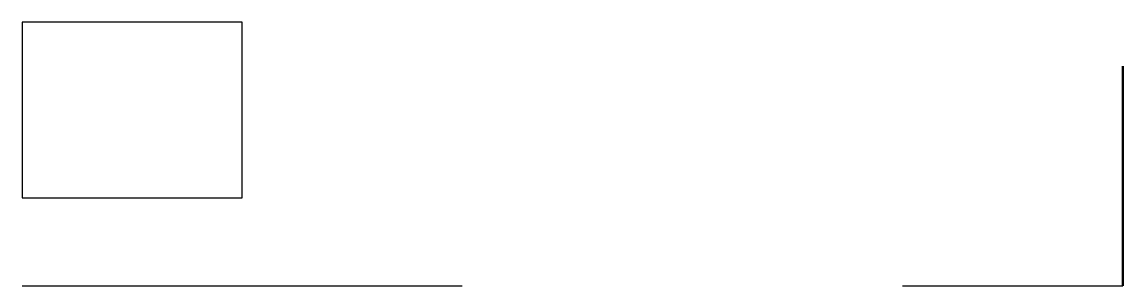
# Model space of a CAD drawing. Header units: millimetres. Extents: x 0 to 250, y 0 to 60.
import ezdxf

# ---------------------------------------------------------------- set-up
doc = ezdxf.new("R2010")
doc.units = ezdxf.units.MM
doc.layers.add('Walls', color=1, linetype='CONTINUOUS')

msp = doc.modelspace()

# ---------------------------------------------------------------- linework, layer by layer
at = {"layer": 'Walls', "lineweight": 50}
msp.add_line((250.05, 0), (250.05, 50), dxfattribs=at)
at = {"layer": 'Walls', "color": 1}
for p, q in [((0, 0), (60, 0)), ((40, 0), (100, 0))]:
    msp.add_line(p, q, dxfattribs=at)
at = {"layer": 'Walls'}
msp.add_line((200, 0), (250, 0), dxfattribs=at)
msp.add_lwpolyline([(0, 20), (50, 20), (50, 20), (50, 60), (0, 60), (0, 20.03)], dxfattribs=at)

doc.saveas('drawing.dxf')
